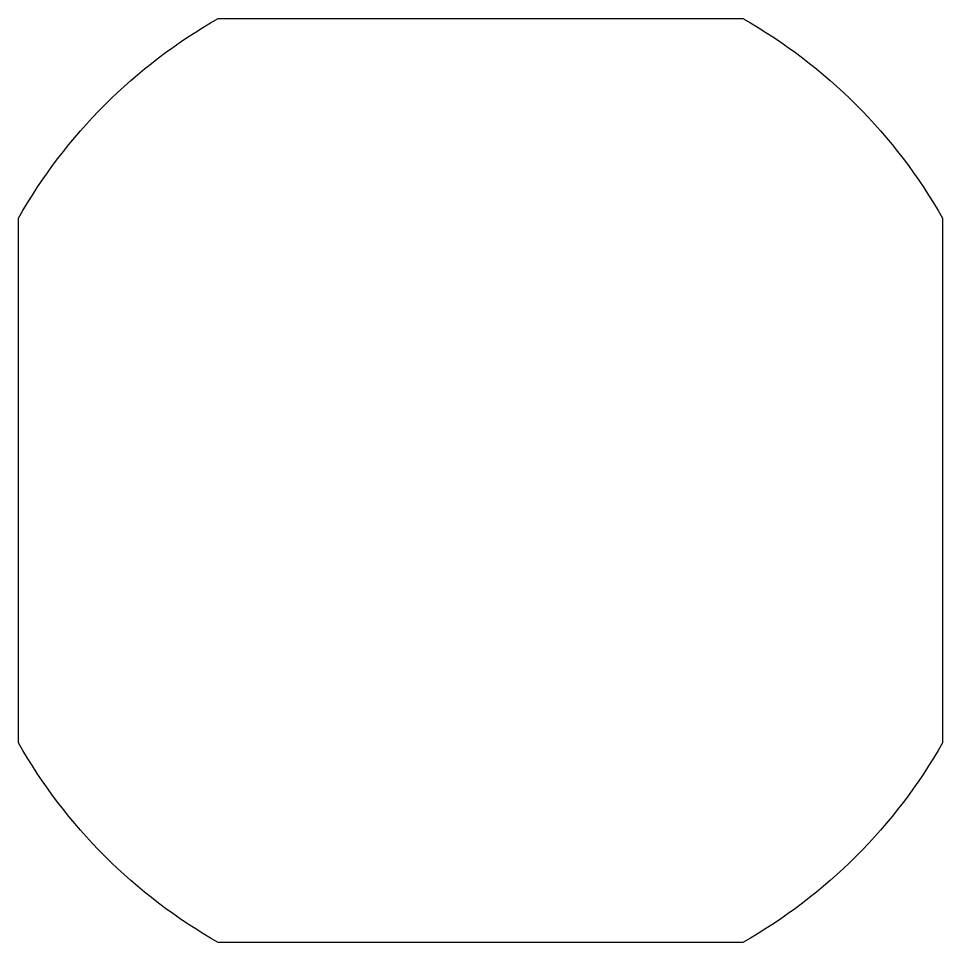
# Model space of a CAD drawing. Header units: millimetres. Extents: x -25 to 25, y -25 to 25.
import ezdxf

# ---------------------------------------------------------------- set-up
doc = ezdxf.new("R2010")
doc.units = ezdxf.units.MM
doc.layers.get('0').update_dxf_attribs({"linetype": 'CONTINUOUS'})

msp = doc.modelspace()

# ---------------------------------------------------------------- linework, layer by layer
msp.add_lwpolyline([(-14.197, 25), (14.197, 25, -0.135278), (25, 14.197), (25, -14.197, -0.135278), (14.197, -25), (-14.197, -25, -0.135278), (-25, -14.197), (-25, 14.197, -0.135278)], format="xyb", close=True)

doc.saveas('drawing.dxf')
